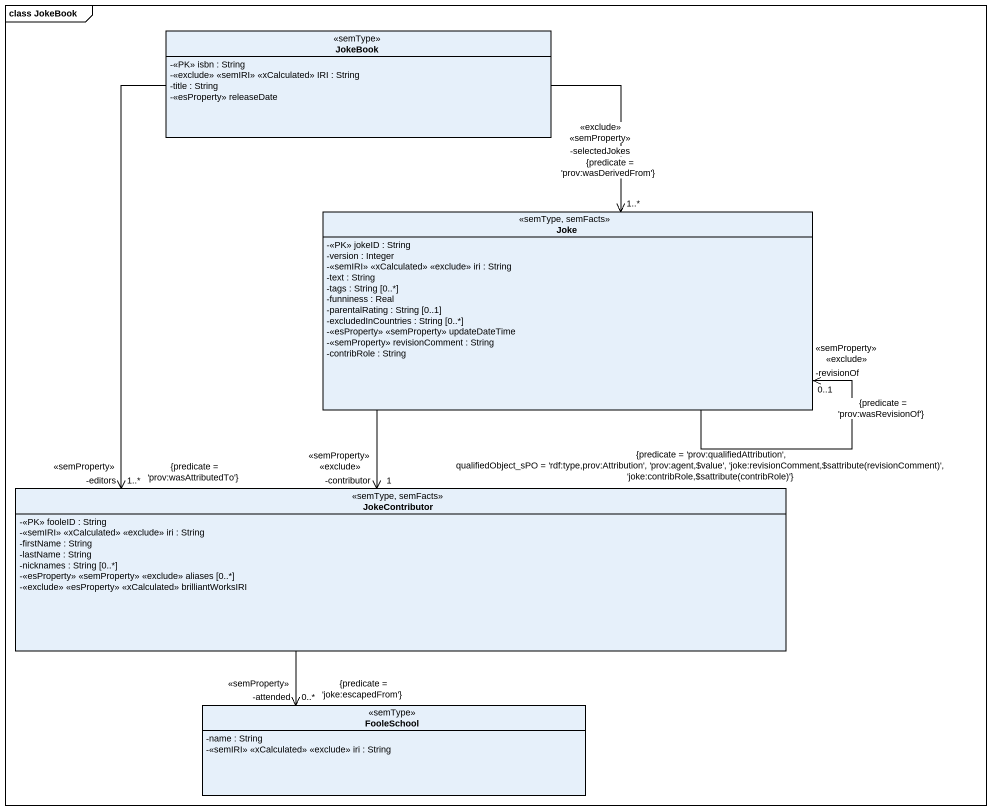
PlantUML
@startuml
mainframe class JokeBook
hide circle
hide empty members
skinparam classAttributeIconSize 0
class JokeBook <<semType>> {
  -<<PK>> isbn : String
  -<<exclude>> <<semIRI>> <<xCalculated>> IRI : String
  -title : String
  -<<esProperty>> releaseDate
}
class Joke <<semType, semFacts>> {
  -<<PK>> jokeID : String
  -version : Integer
  -<<semIRI>> <<xCalculated>> <<exclude>> iri : String
  -text : String
  -tags : String [0..*]
  -funniness : Real
  -parentalRating : String [0..1]
  -excludedInCountries : String [0..*]
  -<<esProperty>> <<semProperty>> updateDateTime
  -<<semProperty>> revisionComment : String
  -contribRole : String
}
class JokeContributor <<semType, semFacts>> {
  -<<PK>> fooleID : String
  -<<semIRI>> <<xCalculated>> <<exclude>> iri : String
  -firstName : String
  -lastName : String
  -nicknames : String [0..*]
  -<<esProperty>> <<semProperty>> <<exclude>> aliases [0..*]
  -<<exclude>> <<esProperty>> <<xCalculated>> brilliantWorksIRI
}
class FooleSchool <<semType>> {
  -name : String
  -<<semIRI>> <<xCalculated>> <<exclude>> iri : String
}
JokeBook --> "-selectedJokes\n1..*\n<<exclude>> <<semProperty>>\n{predicate = 'prov:wasDerivedFrom'}" Joke
Joke --> "0..1\n-revisionOf\n<<semProperty>> <<exclude>>\n{predicate = 'prov:wasRevisionOf'}" Joke
Joke --> "-contributor\n1\n<<semProperty>> <<exclude>>\n{predicate = 'prov:qualifiedAttribution', qualifiedObject_sPO = 'rdf:type,prov:Attribution', 'prov:agent,~$value', 'joke:revisionComment,~$sattribute(revisionComment)', 'joke:contribRole,~$sattribute(contribRole)'}" JokeContributor
JokeContributor "-editors\n1..*\n<<semProperty>>\n{predicate = 'prov:wasAttributedTo'}" <-up- JokeBook
JokeContributor --> "0..*\n-attended\n<<semProperty>>\n{predicate = 'joke:escapedFrom'}" FooleSchool
@enduml
